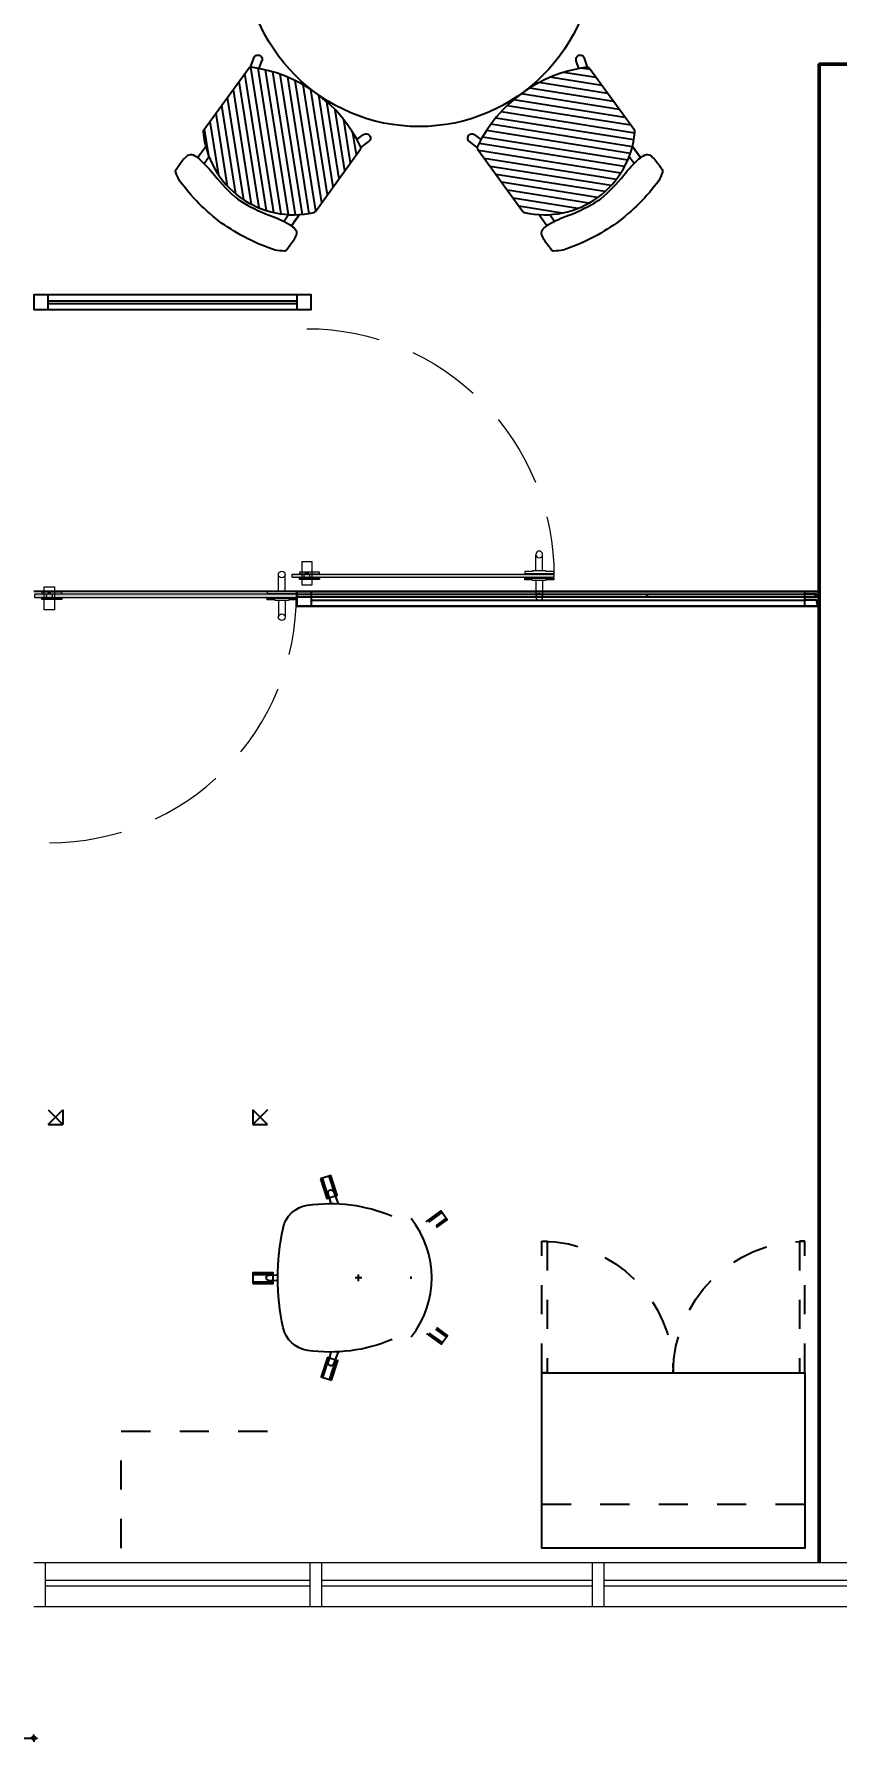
# Model space of a CAD drawing. Header units: millimetres. Extents: x -38 to 179, y -2 to 69.
# Drawn here: x 131.64 to 134.39, y 13.43 to 19.28 of the extents above; entities that cross this region are included whole.
import ezdxf

# ---------------------------------------------------------------- set-up
doc = ezdxf.new("R2010")
doc.units = ezdxf.units.MM
doc.linetypes.add('HIDDEN', pattern=[0.375, 0.25, -0.125])
doc.linetypes.add('HIDDEN2', pattern=[0.1875, 0.125, -0.0625])
doc.layers.get('0').update_dxf_attribs({"color": 255})
for name, color, linetype in [('0.05', 6, 'Continuous'), ('A_MOBILIARIO', 6, 'Continuous'), ('X_COTAS50', 6, 'Continuous')]:
    doc.layers.add(name, color=color, linetype=linetype)
for name, color, linetype, lineweight in [('02 AZUL', 5, 'Continuous', 5), ('06 ROJO', 1, 'Continuous', 50), ('14 ANTEPECHO', 3, 'Continuous', 15), ('A_MUEBLES FIJOS', 6, 'Continuous', 5)]:
    doc.layers.add(name, color=color, linetype=linetype, lineweight=lineweight)
doc.styles.add('UNAL PLANEACION', font='arial.ttf')
doc.dimstyles.new('COTAS 50', dxfattribs={"dimscale": 50, "dimtxt": 0.0015, "dimasz": 0.00025, "dimexe": 0, "dimexo": 0.00025, "dimgap": 0.001, "dimtad": 1, "dimzin": 4, "dimdsep": 46, "dimtxsty": 'UNAL PLANEACION', "dimblk": 'DIMBLK', "dimcen": 1, "dimse1": 1, "dimse2": 1, "dimclrd": 8, "dimclre": 8, "dimclrt": 256, "dimadec": 0, "dimazin": 1, "dimtfac": 1, "dimtix": 1, "dimtmove": 2, "dimatfit": 0, "dimldrblk": 'INDICE', "dimfxl": 1, "dimtolj": 1, "dimtzin": 0, "dimarcsym": 0})

# ---------------------------------------------------------------- blocks, each defined once
blk = doc.blocks.new('DIMBLK')
for p, q in [((0, 0), (-1, 0)), ((0, -1.8e-15), (0, 0.9999999999999982)), ((0, 0), (1, 0)), ((0, -1.8e-15), (0, -1.000000000000001))]:
    blk.add_line(p, q)
blk.add_circle((0, 0), 0.5)
blk = doc.blocks.new('*D447')
at = {"layer": 'Defpoints', "color": 0, "transparency": 16777216}
for p in [(135.3745846716804, -3.555577510934199), (135.7245846716862, -3.555577510934199), (135.7245846716862, -4.006708337062264)]:
    blk.add_point(p, dxfattribs=at)
at = {"layer": 'X_COTAS50', "color": 8, "lineweight": -2, "transparency": 16777216}
blk.add_line((135.3870846716804, -4.006708337062264), (135.7120846716862, -4.006708337062264), dxfattribs=at)
at = {"layer": 'X_COTAS50', "color": 8, "lineweight": -2, "transparency": 16777216, "xscale": 0.0125, "yscale": 0.0125, "zscale": 0.0125, "rotation": 180}
blk.add_blockref('DIMBLK', (135.3745846716804, -4.006708337062264), dxfattribs=at)
at = {"layer": 'X_COTAS50', "color": 8, "lineweight": -2, "transparency": 16777216, "xscale": 0.0125, "yscale": 0.0125, "zscale": 0.0125}
blk.add_blockref('DIMBLK', (135.7245846716862, -4.006708337062264), dxfattribs=at)
at = {"layer": 'X_COTAS50', "transparency": 16777216, "insert": (135.5495846716833, -3.918389783174133), "char_height": 0.075, "attachment_point": 5, "style": 'UNAL PLANEACION'}
blk.add_mtext('\\A1;.35', dxfattribs=at)
blk = doc.blocks.new('INDICE')
blk.add_line((-0.1729636408933857, 3.14613411092e-05), (-1.172963640893385, 3.14613411092e-05))
blk.add_lwpolyline([(-0.5241745400111313, 0.8665636885945104), (-0.3756261582129809, 0.926771271267114), (0, 0), (-0.375963284729437, -0.9266345604041816), (-0.5244897537743328, -0.8663729410445171), (-0.1729636408933857, 3.14613411092e-05)], close=True)
blk = doc.blocks.new('MB-MA-120')
at = {"layer": 'A_MOBILIARIO', "color": 4}
blk.add_circle((0, 0), 0.6, dxfattribs=at)
blk = doc.blocks.new('MB-SI-CT')
h = blk.add_hatch()
h.set_pattern_fill('ANSI31', color=252, scale=0.0075)
h.set_pattern_definition([(45, (0, 0), (-0.01683798022700466, 0.01683798022700466), [])])
edge = h.paths.add_edge_path()
edge.add_arc((-7.311484750971431e-11, 0.130322479753445), 0.3111049277399722, 41.304386364337574, 138.6956136985408, ccw=False)
edge.add_arc((0.2259970876225839, 0.3288964296365477), 0.01026228245989492, -5.374811848923855e-07, 41.304385795371786, ccw=False)
edge.add_line((0.2362593700824789, 0.3288964295402792), (0.236259370226179, 0.06746569466172048))
edge.add_arc((0.2259970878037363, 0.06746569465528363), 0.01026228242244273, -61.59172868186022, 3.593811470636865e-08, ccw=False)
edge.add_arc((-2.552034139569059e-10, 0.4852943833133625), 0.485294383313372, 241.5917287474179, 298.4082713128449, ccw=False)
edge.add_arc((-0.2259970878870283, 0.06746569441804096), 0.0102622824169693, 180.0000000866866, 241.5917288039885, ccw=False)
edge.add_line((-0.2362593703039977, 0.06746569440251449), (-0.2362593704476978, 0.3288964292810732))
edge.add_arc((-0.2259970879873667, 0.3288964293871515), 0.0102622824603312, 138.6956142593972, 180.0000005922503, ccw=False)
at = {"layer": 'A_MOBILIARIO', "color": 252}
for p, q in [((0.1984067138157286, 0.3699493810236589), (0.1984067138416492, 0.4171077532553653)), ((-0.2334672185991451, 0.06042924733519328), (-0.2434032058629612, 0.0284698572559563)), ((0.2334672185322404, 0.06042924758189372), (0.2434032058278888, 0.02846985752289299)), ((-0.2067068203616884, 0.04622385481347635), (-0.2149742407066526, 0.01963145843141945)), ((0.2067068203111546, 0.04622385503016346), (0.2149742406815847, 0.01963145866743332))]:
    blk.add_line(p, q, dxfattribs=at)
at = {"layer": 'A_MOBILIARIO'}
blk.add_line((0.198406713840285, 0.3699493810027406), (0.1984067138584749, 0.4027709281404412), dxfattribs=at)
blk.add_lwpolyline([(-0.2295795006393746, 0.501817623787062, 0.2473220328365423), (-0.2342042096352088, 0.4934425173822063), (-0.2345988710417259, 0.4733248703831094, 0.08150221110869013), (-0.2296849033021147, 0.4299622703331778, 0.2240355351153455), (-0.2162563958929979, 0.4188460196947261, 0.08102006946177262), (-0.1915073617117571, 0.4175541380637213, 0.05094595094992073), (-0.1161287371344599, 0.432312918111208, -0.05241184340338387), (-0.005307781174707316, 0.4509995738585957, -0.01486181126825373), (0.0053077805775672, 0.4509995738585957, -0.05241184340338387), (0.1161287365373198, 0.432312918111208, 0.05094595094992073), (0.1915073611150717, 0.4175541380637213, 0.0810200694617724), (0.2162563952963126, 0.4188460196947261, 0.2240355351153455), (0.2296849027054293, 0.4299622703331778, 0.0815022111332333), (0.2345988711267637, 0.473324870637768), (0.2342042096988735, 0.4934425176391386, 0.2473220328365423), (0.2295795006930348, 0.5018176240380825, 0.03297678744902263), (0.2022613923304561, 0.5176033459488707, 0.07399032975095574), (0, 0.5499999999999972, 0.07399032975095574), (-0.2022613923300014, 0.5176033459488707, 0.03297678744902263), (-0.22957950069258, 0.5018176240380825)], format="xyb", dxfattribs=at)
blk.add_lwpolyline([(-0.2337062542522119, 0.3356701430507627, -0.4525221831862469), (0.2337062538806265, 0.3356701433072402, -0.1822013527812773), (0.2362593700824789, 0.3288964295402792), (0.236259370226179, 0.06746569466172048, -0.2754070627771475), (0.2308793808958569, 0.05843919729026936, -0.253115704548103), (-0.2308793809573046, 0.05843919704743428, -0.2754070627748174), (-0.2362593703039977, 0.06746569440251449), (-0.2362593704476978, 0.3288964292810732, -0.1822013527812773)], format="xyb", close=True, dxfattribs=at)
at = {"layer": 'A_MOBILIARIO', "color": 252}
for points in [[(-0.1984067143354196, 0.4171077532552019), (-0.1984067143354196, 0.3699493809972978)], [(-0.1686355310602892, 0.42035933208291), (-0.1686355310602892, 0.3917576222893473)], [(0.1686355308387704, 0.4203593320252068), (0.1686355308387704, 0.3917576223379342)], [(0.1984067141139008, 0.4171077532478193), (0.1984067141139008, 0.369949381059655)]]:
    blk.add_lwpolyline(points, dxfattribs=at)
for centre, start, end in [((-0.2291887232852616, 0.02405065784391525), 162.729836512308, 342.7298365125797), ((0.2291887232547367, 0.02405065809539053), 197.2701635503081, 17.27016355055538)]:
    blk.add_arc(centre, 0.0148855916375804, start, end, dxfattribs=at)
blk = doc.blocks.new('*U12')
at = {"layer": 'A_MOBILIARIO'}
blk.add_lwpolyline([(0, 0), (0.900000000000091, 0), (0.900000000000091, 0.5999999999999089), (0, 0.5999999999999089)], close=True, dxfattribs=at)
at = {"layer": 'A_MOBILIARIO', "linetype": 'HIDDEN', "ltscale": 0.1}
blk.add_lwpolyline([(0, 0.4500000000000455), (0.900000000000091, 0.4500000000000455)], dxfattribs=at)
at = {"layer": 'A_MOBILIARIO', "color": 252, "linetype": 'HIDDEN', "ltscale": 0.1}
for points in [[(0, 0), (0, -0.4499999999999886), (0.01800000000000068, -0.4499999999999886), (0.01800000000000068, 0)], [(0.8999999999999488, 0), (0.8999999999999488, -0.4499999999999886), (0.8819999999999482, -0.4499999999999886), (0.8819999999999482, 0)]]:
    blk.add_lwpolyline(points, close=True, dxfattribs=at)
at = {"layer": 'A_MOBILIARIO', "color": 252, "linetype": 'HIDDEN2'}
for centre, start, end in [((-2.842170943040401e-14, 0), 270.0000000000032, 0), ((0.8999999999999773, 0), 180, 269.9999999999968)]:
    blk.add_arc(centre, 0.4500000000000028, start, end, dxfattribs=at)
blk = doc.blocks.new('PUERTA VIDRIO BISAGRA PIVOTANTE SIN POZO')
at = {"true_color": 0xc7c8ca, "transparency": 33554687}
h = blk.add_hatch(color=9, dxfattribs=at)
h.dxf.hatch_style = 1
h.paths.add_polyline_path([(98304.51111752748, 103158.2518477188), (98304.51111752751, 103157.357665244), (98304.51225737507, 103157.3565253965), (98304.52137615538, 103157.3565253966), (98304.5225160029, 103157.3576652442), (98304.52251598852, 103158.2518296424), (98304.52137614097, 103158.2529694899), (98304.51225736066, 103158.2529694897)])
at = {"color": 136, "linetype": 'ByBlock'}
for p, q in [((98304.50427842831, 103158.22733278), (98304.50484835208, 103158.2279027038)), ((98304.50427842831, 103158.22732292), (98304.50484835208, 103158.2278928438)), ((98304.50427842943, 103158.1600817752), (98304.50427842831, 103158.22733278)), ((98304.50427842943, 103158.1600719153), (98304.50427842831, 103158.22732292)), ((98304.50484835208, 103158.2279027038), (98304.509977666, 103158.2279027038)), ((98304.50484835208, 103158.2278928438), (98304.509977666, 103158.2278928439)), ((98304.509977666, 103158.2279027038), (98304.50997766714, 103158.1595118516)), ((98304.509977666, 103158.2278928439), (98304.50997766714, 103158.1595019916)), ((98304.51111751358, 103158.2256131488), (98304.50997766604, 103158.2256131488)), ((98304.5236558365, 103158.225613149), (98304.52251598895, 103158.225613149)), ((98304.52251598804, 103158.2256131488), (98304.52365583558, 103158.2256131488)), ((98304.52365583561, 103158.2279027038), (98304.52365583448, 103158.1595118516)), ((98304.52365583561, 103158.2278928439), (98304.52365583448, 103158.1595019916)), ((98304.52878514954, 103158.2279027038), (98304.52365583561, 103158.2279027038)), ((98304.52878514954, 103158.2278928438), (98304.52365583561, 103158.2278928439)), ((98304.5293550733, 103158.22733278), (98304.52878514954, 103158.2279027038)), ((98304.5293550733, 103158.22732292), (98304.52878514954, 103158.2278928438)), ((98304.52935507218, 103158.1600817752), (98304.5293550733, 103158.22733278)), ((98304.52935507218, 103158.1600719153), (98304.5293550733, 103158.22732292)), ((98304.50484835322, 103158.1595118515), (98304.50427842943, 103158.1600817752)), ((98304.50484835322, 103158.1595019915), (98304.50427842943, 103158.1600719153)), ((98304.50997766714, 103158.1595118516), (98304.50484835322, 103158.1595118515)), ((98304.50997766714, 103158.1595019916), (98304.50484835322, 103158.1595019915)), ((98304.51111751463, 103158.1617816867), (98304.5099776671, 103158.1617816867)), ((98304.52365583756, 103158.1617816869), (98304.52251599001, 103158.1617816869)), ((98304.52251598699, 103158.1617816867), (98304.52365583452, 103158.1617816867)), ((98304.52365583448, 103158.1595118516), (98304.5287851484, 103158.1595118515)), ((98304.52365583448, 103158.1595019916), (98304.5287851484, 103158.1595019915)), ((98304.5287851484, 103158.1595118515), (98304.52935507218, 103158.1600817752)), ((98304.5287851484, 103158.1595019915), (98304.52935507218, 103158.1600719153))]:
    blk.add_line(p, q, dxfattribs=at)
at = {"color": 0, "linetype": 'ByBlock'}
for points in [[(98304.51111752748, 103158.2518477188), (98304.51111752751, 103157.357665244), (98304.51225737507, 103157.3565253965), (98304.52137615538, 103157.3565253966), (98304.5225160029, 103157.3576652442), (98304.52251598852, 103158.2518296424), (98304.52137614097, 103158.2529694899), (98304.51225736066, 103158.2529694897)], [(98304.50883718499, 103157.356656207), (98304.50269639428, 103157.3566608775), (98304.50269639409, 103157.3838637623), (98304.50045132902, 103157.3838654674), (98304.50045132826, 103157.4294593821), (98304.50269639333, 103157.429457677), (98304.50269639313, 103157.4566585422), (98304.50883718384, 103157.4566585423), (98304.50883718499, 103157.3724609616)], [(98304.52479634137, 103157.3566562069), (98304.53093713209, 103157.3566608776), (98304.5309371319, 103157.3838637628), (98304.53318219696, 103157.383865468), (98304.5331821962, 103157.4294593826), (98304.53093713115, 103157.4294576774), (98304.53093713101, 103157.4566585427), (98304.5247963403, 103157.4566585425), (98304.52479634137, 103157.3724609619)]]:
    blk.add_lwpolyline(points, close=True, dxfattribs=at)
at = {"color": 136, "linetype": 'ByBlock'}
blk.add_lwpolyline([(98304.54746001378, 103158.2198046591), (98304.54744622187, 103158.1847280152), (98304.46904550884, 103158.1847280152), (98304.46905930075, 103158.2198046591)], close=True, dxfattribs=at)
at = {"color": 0, "linetype": 'ByBlock'}
for points in [[(98304.50044269813, 103157.4180964778), (98304.44490609196, 103157.4180964769)], [(98304.53319082673, 103157.4180964784), (98304.5887274329, 103157.4180964793)], [(98304.50042538441, 103157.3953002958), (98304.44547419224, 103157.3953013001)], [(98304.5332081412, 103157.3953002963), (98304.58815933338, 103157.3953013025)]]:
    blk.add_lwpolyline(points, dxfattribs=at)
at = {"color": 136, "linetype": 'ByBlock'}
blk.add_circle((98304.51681675081, 103158.2022663371), 0.01, dxfattribs=at)
at = {"color": 0, "linetype": 'ByBlock'}
for centre in [(98304.44372698662, 103157.4066624238), (98304.5899065386, 103157.4066624262)]:
    blk.add_circle(centre, 0.01149468833451915, dxfattribs=at)
at = {"color": 8, "linetype": 'HIDDEN'}
blk.add_arc((98304.51681675081, 103158.2022663371), 0.845740940567339, 180, 270.309721198691, dxfattribs=at)
blk = doc.blocks.new('*U386')
at = {"layer": '0.05', "color": 150}
blk.add_lwpolyline([(2.274e-13, 0.0500000000004093), (2.274e-13, 6.821e-13), (1.789542742320481, 0), (1.789542742320481, 0.0499999999999545)], close=True, dxfattribs=at)
at = {"layer": '0.05'}
for points in [[(0, 0), (0.0500000000001819, 0), (0.0500000000001819, 0.0499999999999545), (0, 0.0499999999999545)], [(1.739542742320301, 0), (1.789542742320481, 0), (1.789542742320481, 0.0499999999999545), (1.739542742320301, 0.0499999999999545)]]:
    blk.add_lwpolyline(points, close=True, dxfattribs=at)
at = {"layer": '0.05', "color": 6}
blk.add_lwpolyline([(1.739542742320301, 0.0199999999999818), (0.0500000000001819, 0.0199999999999818), (0.0500000000001819, 0.0299999999999727), (1.739542742320301, 0.0299999999999727), (1.739542742320301, 0.0199999999999818)], dxfattribs=at)
blk = doc.blocks.new('MB-ET-150x75')
at = {"layer": 'A_MOBILIARIO', "color": 9, "linetype": 'HIDDEN2', "ltscale": 0.1, "true_color": 0xc7c8ca}
for points in [[(1.450000000000031, 0.7499999999999147), (1.450000000000031, 0.6999999999999034)], [(1.500000000000043, 0.7499999999999147), (1.450000000000031, 0.6999999999999034)], [(1.450000000000031, 0.7499999999999147), (1.500000000000043, 0.6999999999999034)], [(1.500000000000043, 0.6999999999999034), (1.450000000000031, 0.6999999999999034)], [(1.450000000000031, 0.05000000000001137), (1.450000000000031, 2.842170943040401e-14)], [(1.500000000000043, 0.05000000000001137), (1.450000000000031, 0.05000000000001137)], [(1.500000000000043, 0), (1.450000000000031, 0.05000000000001137)], [(1.450000000000031, 0), (1.500000000000043, 0.05000000000001137)]]:
    blk.add_lwpolyline(points, dxfattribs=at)
at = {"layer": 'A_MOBILIARIO', "color": 252, "linetype": 'HIDDEN2', "ltscale": 0.25}
blk.add_lwpolyline([(-1.001376404019538e-08, 0.4999999973148306), (0.3999999899863269, 0.4999999973148306), (0.3999999899863269, 0)], dxfattribs=at)
blk = doc.blocks.new('MB-SO-PM')
at = {"layer": 'A_MOBILIARIO', "color": 252, "ltscale": 0.1}
for points in [[(-0.1720909425234822, 0.2664671786571589), (-0.1990069566205648, 0.303475571366107), (-0.2290354255107445, 0.2816360200427397), (-0.1916227277027645, 0.2301951266108802)], [(-0.2042201759004456, 0.2996840237370719), (-0.1782015953153007, 0.2639095645414713)], [(0.1905461159111326, 0.232646082586804), (0.2271258880895175, 0.2830459718117879), (0.1970759332883461, 0.3048559503157193), (0.169898834957479, 0.2674111368638208)], [(0.2022928827206556, 0.3010695368010303), (0.1760303182886958, 0.2648847751333037)], [(-0.2238222062308353, 0.2854275676717606), (-0.190230053210513, 0.2392397633991408)], [(0.2219089386571795, 0.2868323853264485), (0.1891509666215541, 0.2416982014999576)], [(-0.3481239485521996, -0.1016174727716148), (-0.2815445495165818, -0.07994827610532695)], [(-0.3406226136083603, -0.124665598653678), (-0.2740432145727425, -0.1029964019873901)], [(0.3413674423979671, -0.1224118605311162), (0.2747667428734246, -0.1008082200289735)], [(0.3488460834343527, -0.099356360951532), (0.2822453839098102, -0.0777527204493893)], [(-0.01093225660267194, -0.3624870757607965), (-0.01096672151774669, -0.2924701544326354)], [(0.01330585368398829, -0.362475144867588), (0.01327138876891354, -0.2924582235394269)]]:
    blk.add_lwpolyline(points, dxfattribs=at)
at = {"layer": 'A_MOBILIARIO'}
for points in [[(-0.004144696311186635, 0.1788785995506643, -0.001548918077187657), (0.003511105441049267, 0.1788873835756561, -0.001548918077187657)], [(0.2115709426780086, 0.1143900271032905, -0.1349154438245622), (0.248595768185254, -0.1747982744956147, -0.3138147414105739), (0.1707837227735638, -0.2584849761858337, -0.1066244513135087), (-0.1704132200983963, -0.2588764547746365, -0.313814741410574), (-0.2484170993383259, -0.1753685313526248, -0.134915443824279), (-0.212055981476766, 0.1139039709590435)]]:
    blk.add_lwpolyline(points, format="xyb", dxfattribs=at)
for points in [[(0.01151038710980856, 0), (-0.01151038710983698, 0)], [(0, 0.01151038710983698), (0, -0.01151038710980856)]]:
    blk.add_lwpolyline(points, dxfattribs=at)
at = {"layer": 'A_MOBILIARIO', "color": 252, "ltscale": 0.1}
for points in [[(-0.3386276108818151, -0.1307953174730656), (-0.2720482118462257, -0.1091261208067777), (-0.2835395522431554, -0.07381855728595355), (-0.3501189512787448, -0.0954877539522414)], [(0.350835050647504, -0.09322468107497173), (0.2842343511229615, -0.07162104057283614), (0.2727777756603018, -0.1069398999055409), (0.3393784751848443, -0.1285435404076765)], [(0.01975205245656753, -0.3624719718104288), (0.01971758754146435, -0.2924550504822676), (-0.01741292029032593, -0.292473327489823), (-0.01737845537522276, -0.3624902488179842)]]:
    blk.add_lwpolyline(points, close=True, dxfattribs=at)
for points in [[(-0.2540387788441478, -0.09426364313016933), (-0.2889514831127258, -0.1039347152608912, -1.057066184672294), (-0.2930225777166697, -0.0852707928175036), (-0.2534084100187499, -0.0704266846603332)], [(0.2533654856005114, -0.07022913469491954), (0.294857953219605, -0.08575646945016047, -1.057066184676254), (0.2871811595777842, -0.1032488292574243), (0.2540340068956368, -0.09408236966479677)], [(0.01088165477580105, -0.2767880019416253), (0.009556869386443623, -0.3069267842286507, -1.057066184677317), (-0.009451613091272293, -0.3050311560634711), (-0.01070443788023567, -0.27680963587364)]]:
    blk.add_lwpolyline(points, format="xyb", dxfattribs=at)
blk.add_arc((-2.40746209954068e-05, -0.0762406557427866), 0.3266864836900824, 51.68308272763041, 128.4483959479733, dxfattribs=at)
blk = doc.blocks.new('*U383')
at = {"layer": '0.05', "color": 150}
blk.add_lwpolyline([(2.274e-13, 0.0500000000004093), (2.274e-13, 6.821e-13), (0.9504572576693315, 0), (0.9504572576693315, 0.0499999999999545)], close=True, dxfattribs=at)
at = {"layer": '0.05'}
for points in [[(0, 0), (0.0500000000001819, 0), (0.0500000000001819, 0.0499999999999545), (0, 0.0499999999999545)], [(0.900457257669151, 0), (0.9504572576693315, 0), (0.9504572576693315, 0.0499999999999545), (0.900457257669151, 0.0499999999999545)]]:
    blk.add_lwpolyline(points, close=True, dxfattribs=at)
at = {"layer": '0.05', "color": 6}
blk.add_lwpolyline([(0.900457257669151, 0.0199999999999818), (0.0500000000001819, 0.0199999999999818), (0.0500000000001819, 0.0299999999999727), (0.900457257669151, 0.0299999999999727), (0.900457257669151, 0.0199999999999818)], dxfattribs=at)
blk = doc.blocks.new('onci op2')
at = {"layer": '0.05', "color": 150}
for points in [[(18.52545725766686, -0.425000000052351), (18.52545725766686, -0.4750000000552614), (20.31499999998778, -0.4750000000552614), (20.31499999998778, -0.425000000052351)], [(20.26499999998487, -0.425000000052351), (20.31499999998778, -0.425000000052351), (20.31499999998778, -0.4750000000552614), (20.30999999998312, -0.4750000000552614), (20.30499999999302, -0.4550000000657388), (20.26499999998487, -0.4550000000657388), (20.26499999998487, -0.4450000000564255), (20.30499999997846, -0.4450000000564255), (20.30499999997846, -0.4350000000616642), (20.26499999998487, -0.4350000000616642)]]:
    blk.add_lwpolyline(points, close=True, dxfattribs=at)
at = {"layer": '0.05', "color": 6}
for points in [[(19.72545725766395, -0.4450000000418736), (18.52545725766686, -0.4450000000418736), (18.52545725766686, -0.4350000000471123), (19.72545725766395, -0.4350000000471123), (19.72545725766395, -0.4450000000418736)], [(20.30096016288735, -0.4450000000418736), (19.72545725766395, -0.4450000000418736), (19.72545725766395, -0.4350000000471123), (20.30096016288735, -0.4350000000471123), (20.30096016288735, -0.4450000000418736)]]:
    blk.add_lwpolyline(points, dxfattribs=at)
at = {"layer": '02 AZUL'}
for p, q in [((18.5716666666558, -3.899999999999964), (18.5716666666558, -3.749999999991233)), ((18.5716666666558, -3.899999999999964), (18.5716666666558, -3.749999999991233)), ((18.5716666666558, -3.899999999999964), (18.5716666666558, -3.750000000005785)), ((18.61166666666395, -3.899999999999964), (18.61166666666395, -3.749999999991233)), ((18.61166666666395, -3.899999999999964), (18.61166666666395, -3.749999999991233)), ((18.61166666666395, -3.899999999999964), (18.61166666666395, -3.750000000005785)), ((19.53833333333023, -3.899999999999964), (19.53833333333023, -3.749999999991233)), ((19.53833333333023, -3.899999999999964), (19.53833333333023, -3.749999999991233)), ((19.53833333333023, -3.899999999999964), (19.53833333333023, -3.750000000005785)), ((19.57833333332383, -3.899999999999964), (19.57833333332383, -3.749999999991233)), ((19.57833333332383, -3.899999999999964), (19.57833333332383, -3.749999999991233)), ((19.57833333332383, -3.899999999999964), (19.57833333332383, -3.750000000005785)), ((17.6649999999936, -3.810000000003456), (18.5716666666558, -3.810000000003456)), ((17.6649999999936, -3.810000000003456), (18.5716666666558, -3.810000000003456)), ((17.6649999999936, -3.810000000003456), (18.5716666666558, -3.810000000003456)), ((17.6649999999936, -3.829999999992979), (18.5716666666558, -3.829999999992979)), ((17.6649999999936, -3.829999999992979), (18.5716666666558, -3.829999999992979)), ((17.6649999999936, -3.830000000007531), (18.5716666666558, -3.830000000007531)), ((18.61166666666395, -3.810000000003456), (19.53833333333023, -3.810000000003456)), ((18.61166666666395, -3.810000000003456), (19.53833333333023, -3.810000000003456)), ((18.61166666666395, -3.810000000003456), (19.53833333333023, -3.810000000003456)), ((18.61166666666395, -3.829999999992979), (19.53833333333023, -3.829999999992979)), ((18.61166666666395, -3.829999999992979), (19.53833333333023, -3.829999999992979)), ((18.61166666666395, -3.830000000007531), (19.53833333333023, -3.830000000007531)), ((19.57833333332383, -3.810000000003456), (20.5049999999901, -3.810000000003456)), ((19.57833333332383, -3.810000000003456), (20.5049999999901, -3.810000000003456)), ((19.57833333332383, -3.810000000003456), (20.5049999999901, -3.810000000003456)), ((19.57833333332383, -3.829999999992979), (20.5049999999901, -3.829999999992979)), ((19.57833333332383, -3.829999999992979), (20.5049999999901, -3.829999999992979)), ((19.57833333332383, -3.830000000007531), (20.5049999999901, -3.830000000007531))]:
    blk.add_line(p, q, dxfattribs=at)
for points in [[(17.6649999999936, -3.899999999999964), (17.6649999999936, -3.749999999991233)], [(17.6649999999936, -3.899999999999964), (17.6649999999936, -3.749999999991233)], [(17.6649999999936, -3.899999999999964), (17.6649999999936, -3.750000000005785)]]:
    blk.add_lwpolyline(points, dxfattribs=at)
at = {"layer": '06 ROJO'}
for points in [[(20.31499999998778, 1.280000000007603), (20.31499999998778, 1.379999999998872), (21.13499999999476, 1.379999999998872)], [(20.31499999998778, 1.280000000007603), (20.31499999998778, 1.379999999998872), (21.13499999999476, 1.379999999998872)], [(20.31499999998778, 1.279999999993051), (20.31499999998778, 1.379999999998872), (21.13499999999476, 1.379999999998872)], [(20.31499999998778, 1.280000000007603), (20.31499999998778, -3.749999999991233)], [(20.31499999998778, 1.280000000007603), (20.31499999998778, -3.749999999991233)], [(20.31499999998778, 1.279999999993051), (20.31499999998778, -3.750000000005785)], [(20.32499999999709, 0.4815079054038865), (20.32499999999709, 0.4815079054038865)], [(20.32499999999709, 0.4815079054038865), (20.32499999999709, 0.4815079054038865)], [(20.32499999999709, 0.4815079054038865), (20.32499999999709, 0.4815079054038865)]]:
    blk.add_lwpolyline(points, dxfattribs=at)
at = {"layer": '14 ANTEPECHO'}
for p, q in [((17.625, -3.749999999991233), (23.42499999998836, -3.749999999991233)), ((17.625, -3.749999999991233), (23.42499999998836, -3.749999999991233)), ((17.625, -3.750000000005785), (23.42499999998836, -3.750000000005785)), ((17.625, -3.899999999999964), (23.42499999998836, -3.899999999999964)), ((17.625, -3.899999999999964), (23.42499999998836, -3.899999999999964)), ((17.625, -3.899999999999964), (23.42499999998836, -3.899999999999964))]:
    blk.add_line(p, q, dxfattribs=at)
at = {"layer": 'X_COTAS50'}
blk.add_lwpolyline([(18.52545725766686, -0.425000000052351), (17.625, -0.4250000000377991)], dxfattribs=at)
at = {"layer": '0.05'}
blk.add_blockref('*U383', (17.625, 0.5399999999878122), dxfattribs=at)
at = {"layer": '0.05', "xscale": -1}
blk.add_blockref('*U386', (20.31499999998778, -0.4750000000552614), dxfattribs=at)
at = {"layer": 'A_MOBILIARIO'}
blk.add_blockref('MB-MA-120', (18.94448707113042, 1.766436611529243), dxfattribs=at)
at = {"layer": 'A_MOBILIARIO', "xscale": -1}
for name, p, rotation in [('MB-SI-CT', (18.5918159197463, 1.281026414909902), 144), ('MB-SI-CT', (19.2971582225, 1.281026414909902), 216), ('*U12', (19.36499999999069, -3.099999999982502), 180)]:
    blk.add_blockref(name, p, dxfattribs=dict(at, rotation=rotation))
at = {"layer": 'A_MOBILIARIO'}
for name, p, rotation in [('MB-ET-150x75', (18.42500000000291, -3.700000000002874), 90.00000000000001), ('MB-SO-PM', (18.73748111030727, -2.775000005005823), 270)]:
    blk.add_blockref(name, p, dxfattribs=dict(at, rotation=rotation))
at = {"layer": 'A_MUEBLES FIJOS', "xscale": -1, "rotation": 90}
blk.add_blockref('PUERTA VIDRIO BISAGRA PIVOTANTE SIN POZO', (103176.7627236059, 98304.14550033194), dxfattribs=at)
at = {"layer": 'A_MUEBLES FIJOS', "rotation": 90.00000000000001}
blk.add_blockref('PUERTA VIDRIO BISAGRA PIVOTANTE SIN POZO', (103175.8809499184, -98304.95681673977), dxfattribs=at)
at = {"layer": 'X_COTAS50'}
dim = blk.add_linear_dim(base=(17.625, -4.351130826128029), p1=(17.27499999999418, -3.899999999999964), p2=(17.625, -3.899999999999964), dimstyle='COTAS 50', dxfattribs=at)
dim.commit()
dim.dimension.update_dxf_attribs({"geometry": '*D447', "text_midpoint": (17.44999999999709, -4.262812272239898), "insert": (-118.0995846716862, -0.3444224890657647)})

msp = doc.modelspace()

# ---------------------------------------------------------------- block references
at = {"color": 3}
msp.add_blockref('onci op2', (114.0174049392499, 17.79745717959518), dxfattribs=at)

doc.saveas('drawing.dxf')
